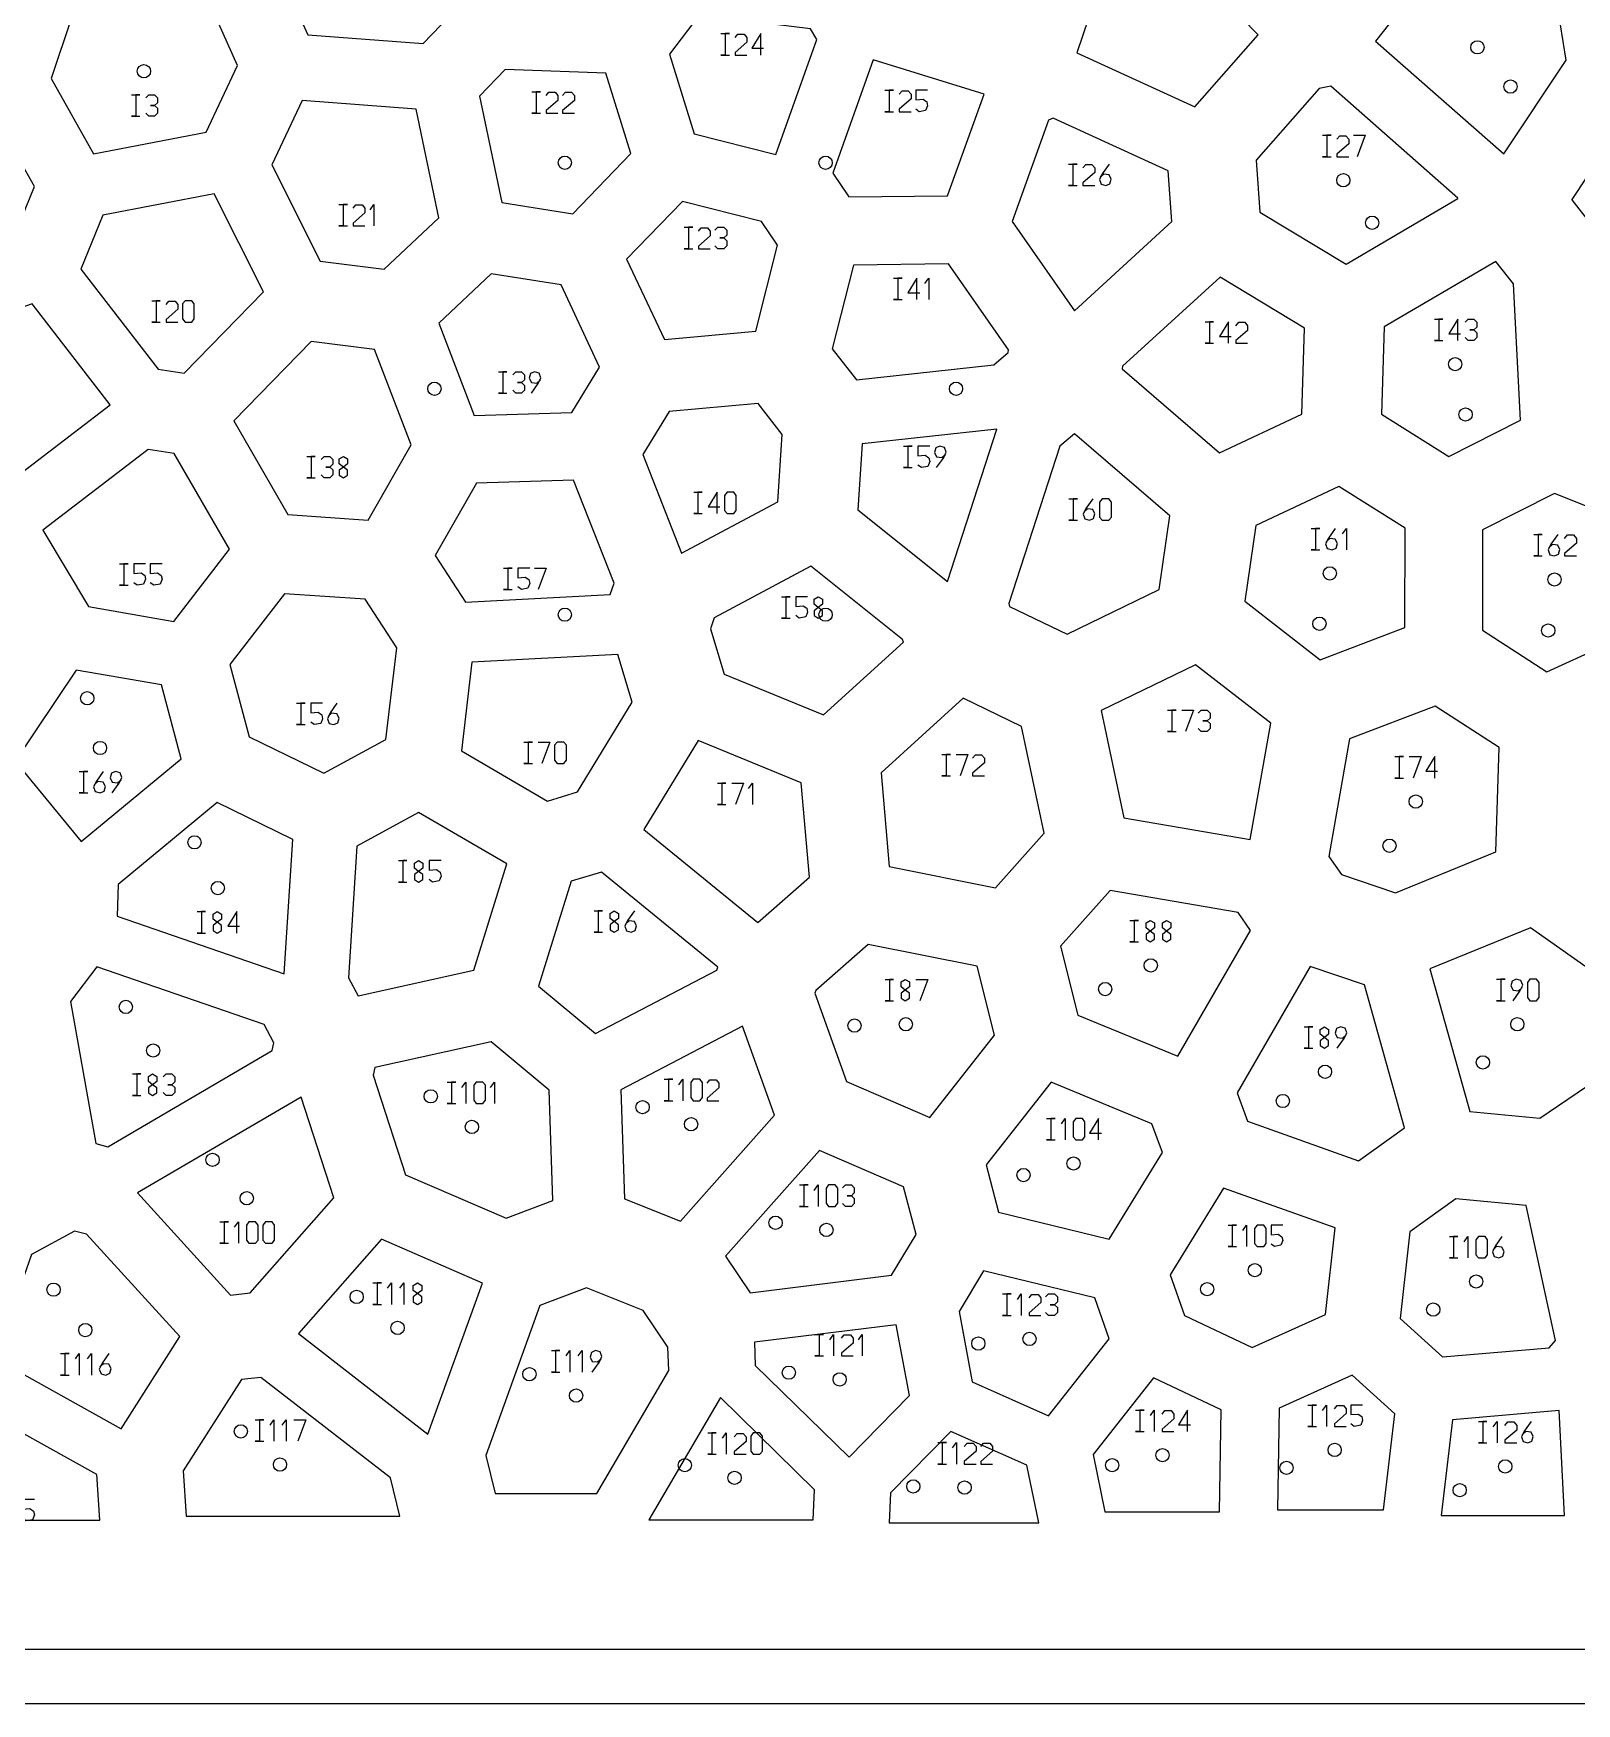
# Model space of a CAD drawing. Extents: x -13 to 2451, y -13 to 1232.
# Drawn here: x 1718.8 to 2079.5, y -12.7 to 377.5 of the extents above; entities that cross this region are included whole.
import ezdxf

# ---------------------------------------------------------------- set-up
doc = ezdxf.new("R2010")
doc.units = 0
for name, color, linetype in [('BOARDCUT', 7, 'CONTINUOUS'), ('OUTLINES', 7, 'CONTINUOUS'), ('PINHOLES', 7, 'CONTINUOUS'), ('STOCK', 7, 'CONTINUOUS')]:
    doc.layers.add(name, color=color, linetype=linetype)

msp = doc.modelspace()

# ---------------------------------------------------------------- linework, layer by layer
at = {"layer": 'BOARDCUT'}
msp.add_lwpolyline([(0, 0), (2438.4, 0), (2438.4, 1219.2), (0, 1219.2)], close=True, dxfattribs=at)
at = {"layer": 'OUTLINES'}
for points in [[(1816.165, 381.569), (1812.621, 413.453), (1800.892, 413.659), (1777.285, 389.731), (1782.904, 377.183), (1809.92, 375.124), (1816.165, 381.569)], [(1990.222, 360.333), (2005.05, 377.154), (1981.632, 401.109), (1971.274, 398.264), (1962.663, 372.932), (1990.222, 360.333)], [(2032.438, 375.712), (2062.46, 349.347), (2077.031, 371.261), (2075.657, 379.944), (2052.662, 395.587), (2047.91, 395.23), (2032.438, 375.712)], [(1752.27, 387.697), (1727.772, 381.347), (1722.961, 366.95), (1732.875, 349.37), (1759.185, 354.435), (1766.484, 369.955), (1760.781, 382.69), (1752.27, 387.697)], [(1901.91, 376.086), (1900.414, 378.555), (1874.405, 381.719), (1867.449, 372.603), (1873.245, 354.058), (1892.308, 349.222), (1901.91, 376.086)], [(1909.398, 339.276), (1932.453, 339.565), (1940.993, 363.287), (1915.063, 371.293), (1905.619, 344.875), (1909.398, 339.276)], [(1852.597, 368.169), (1829.062, 369.04), (1823.047, 362.833), (1828.243, 338.003), (1844.881, 335.373), (1858.465, 349.397), (1852.597, 368.169)], [(2051.734, 338.897), (2051.737, 339.028), (2022.015, 365.129), (2019.311, 364.588), (2004.562, 347.857), (2005.454, 335.756), (2025.589, 323.607), (2051.734, 338.897)], [(1713.817, 328.859), (1719.031, 341.699), (1709.041, 359.415), (1677.117, 355.936), (1672.813, 345.089), (1695.974, 322.644), (1713.817, 328.859)], [(1808.256, 359.815), (1781.608, 361.846), (1774.514, 346.763), (1785.855, 324.273), (1800.8, 322.405), (1813.576, 334.386), (1808.256, 359.815)], [(2126.659, 351.954), (2092.866, 360.554), (2078.338, 338.703), (2078.335, 338.571), (2082.477, 333.32), (2118.73, 323.541), (2126.659, 351.954)], [(1947.555, 333.538), (1962.126, 312.71), (1984.888, 333.528), (1984.012, 345.404), (1957.109, 357.703), (1956.068, 357.184), (1947.555, 333.538)], [(1735.027, 334.992), (1729.91, 322.391), (1747.92, 299.046), (1754.027, 298.089), (1772.587, 317.117), (1761.047, 340.002), (1735.027, 334.992)], [(1887.654, 307.917), (1892.732, 327.982), (1889.001, 333.511), (1870.487, 338.208), (1857.453, 324.752), (1866.275, 305.993), (1887.654, 307.917)], [(2060.608, 324.222), (2034.519, 308.965), (2033.893, 288.524), (2049.583, 278.684), (2066.354, 287.171), (2064.712, 319.02), (2060.608, 324.222)], [(1825.771, 321.303), (1813.518, 309.813), (1821.842, 288.211), (1844.665, 288.963), (1851.144, 299.516), (1842.113, 318.72), (1825.771, 321.303)], [(1943.255, 300.05), (1946.652, 302.938), (1946.725, 303.532), (1932.655, 323.642), (1910.465, 323.364), (1905.516, 303.809), (1911.14, 296.553), (1943.255, 300.05)], [(2015.899, 308.61), (1996.132, 320.537), (1973.365, 299.715), (1973.289, 299.099), (1996.032, 279.485), (2015.283, 288.501), (2015.899, 308.61)], [(1711.77, 271.59), (1736.714, 290.747), (1718.538, 314.308), (1700.865, 308.152), (1693.801, 290.154), (1707.538, 272.61), (1711.77, 271.59)], [(1765.607, 286.985), (1778.266, 265.114), (1797.075, 263.802), (1807.093, 281.343), (1798.493, 303.664), (1783.682, 305.515), (1765.607, 286.985)], [(1893.796, 283.8), (1888.178, 291.049), (1867.361, 289.175), (1861.199, 279.137), (1870.281, 256.089), (1892.764, 268.078), (1893.796, 283.8)], [(1932.42, 249.469), (1944, 285.061), (1912.476, 281.628), (1911.462, 266.182), (1932.42, 249.469)], [(1962.14, 283.954), (1958.697, 281.027), (1946.74, 244.276), (1946.964, 243.618), (1960.396, 237.174), (1981.907, 247.555), (1984.392, 264.763), (1962.14, 283.954)], [(1751.6, 240.112), (1764.659, 256.989), (1751.709, 279.364), (1745.625, 280.317), (1721.002, 261.406), (1731.673, 243.605), (1751.6, 240.112)], [(1822.327, 272.386), (1812.691, 255.513), (1819.782, 244.595), (1853.625, 246.411), (1854.501, 249.048), (1845.011, 273.133), (1822.327, 272.386)], [(2004.49, 262.543), (2001.933, 244.841), (2019.578, 231.148), (2039.357, 238.725), (2039.4, 261.874), (2023.865, 271.618), (2004.49, 262.543)], [(2074.288, 270.01), (2057.493, 261.51), (2057.449, 238.095), (2072.512, 228.356), (2086.694, 234.821), (2094.037, 262.175), (2074.288, 270.01)], [(1903.471, 218.261), (1922.158, 235.24), (1921.936, 235.893), (1900.484, 253), (1877.874, 240.943), (1877.03, 238.405), (1880.222, 227.769), (1903.471, 218.261)], [(1786.682, 204.665), (1801.195, 212.566), (1803.701, 233.914), (1796.32, 245.278), (1777.489, 246.591), (1764.708, 230.074), (1769.245, 213.194), (1786.682, 204.665)], [(1855.404, 232.407), (1821.286, 230.576), (1818.858, 209.899), (1838.955, 198.163), (1845.984, 200.282), (1858.748, 221.265), (1855.404, 232.407)], [(1748.723, 225.266), (1728.804, 228.759), (1714.55, 207.438), (1729.981, 188.685), (1753.357, 208.026), (1748.723, 225.266)], [(2007.976, 216.339), (1990.396, 229.981), (1968.35, 219.342), (1973.648, 194.249), (2003.182, 189.179), (2007.976, 216.339)], [(1943.68, 177.91), (1955.03, 190.677), (1949.768, 215.604), (1936.093, 222.164), (1916.901, 204.726), (1918.812, 182.872), (1943.68, 177.91)], [(2037.135, 176.73), (2060.56, 186.268), (2061.403, 210.642), (2046.381, 220.355), (2026.43, 212.712), (2021.576, 185.215), (2024.497, 180.98), (2037.135, 176.73)], [(1888.094, 169.792), (1900.185, 180.369), (1898.255, 202.438), (1874.144, 212.299), (1861.507, 191.525), (1888.094, 169.792)], [(1777.369, 157.82), (1779.421, 189.182), (1761.786, 197.808), (1738.64, 178.658), (1738.405, 171.274), (1777.369, 157.82)], [(1808.832, 195.484), (1794.424, 187.641), (1792.409, 156.854), (1794.69, 152.673), (1821.728, 158.665), (1829.432, 183.454), (1808.832, 195.484)], [(1844.45, 179.406), (1836.846, 154.939), (1850.182, 143.819), (1878.544, 158.639), (1878.731, 159.341), (1851.561, 181.55), (1844.45, 179.406)], [(2003.285, 167.873), (2000.363, 172.109), (1970.458, 177.242), (1958.888, 164.227), (1962.908, 148.151), (1986.257, 138.516), (2003.285, 167.873)], [(2054.534, 125.613), (2070.914, 124.03), (2081.78, 131.43), (2082.987, 158.478), (2068.712, 168.554), (2045.174, 158.97), (2054.534, 125.613)], [(1943.399, 143.426), (1939.361, 159.573), (1913.902, 164.653), (1901.644, 153.93), (1901.459, 153.234), (1908.848, 132.64), (1928.281, 124.198), (1943.399, 143.426)], [(1775.025, 141.691), (1772.696, 145.96), (1733.647, 159.444), (1727.485, 151.344), (1733.369, 118.112), (1736.158, 117.384), (1774.621, 139.882), (1775.025, 141.691)], [(2028.509, 114.133), (2039.287, 121.844), (2029.923, 155.215), (2017.22, 159.487), (2000.105, 129.981), (2002.522, 123.347), (2028.509, 114.133)], [(1856.934, 105.237), (1870.041, 99.983), (1892.036, 124.732), (1884.556, 145.581), (1856.071, 130.696), (1856.934, 105.237)], [(1829.263, 100.668), (1840.184, 104.825), (1839.311, 130.589), (1825.757, 141.891), (1798.633, 135.879), (1798.236, 134.101), (1805.778, 110.852), (1829.263, 100.668)], [(1781.359, 128.987), (1743.119, 106.619), (1764.89, 82.745), (1769.465, 83.28), (1788.99, 105.463), (1781.359, 128.987)], [(1980.234, 122.743), (1956.684, 132.461), (1941.502, 113.15), (1944.395, 102.137), (1970.249, 95.819), (1982.66, 116.085), (1980.234, 122.743)], [(1919.357, 87.373), (1925.101, 96.903), (1922.186, 107.998), (1902.523, 116.538), (1880.542, 91.803), (1886.31, 83.296), (1919.357, 87.373)], [(2020.765, 78.163), (2023.019, 98.452), (1996.934, 107.701), (1984.52, 87.43), (1987.843, 77.944), (2003.637, 70.472), (2020.765, 78.163)], [(2073.09, 70.412), (2074.518, 72.111), (2067.667, 103.66), (2051.267, 105.244), (2040.48, 97.527), (2038.232, 77.297), (2048.157, 68.273), (2073.09, 70.412)], [(1739.305, 51.528), (1753.02, 73.03), (1731.219, 96.938), (1728.441, 97.663), (1718.343, 92.228), (1709.799, 67.955), (1739.305, 51.528)], [(1811.014, 50.259), (1823.735, 85.531), (1800.141, 95.763), (1780.754, 73.736), (1811.014, 50.259)], [(1970.194, 72.533), (1966.855, 82.063), (1940.878, 88.411), (1935.149, 78.907), (1938.243, 62.455), (1956.038, 54.563), (1970.194, 72.533)], [(1826.755, 36.408), (1850.489, 36.408), (1867.301, 65.121), (1867.107, 70.567), (1861.281, 79.159), (1848.05, 84.462), (1837.156, 80.316), (1824.525, 45.294), (1826.755, 36.408)], [(1909.426, 44.886), (1923.521, 59.283), (1920.413, 75.812), (1887.299, 71.727), (1887.492, 66.324), (1909.426, 44.886)], [(1754.509, 31.073), (1804.468, 31.073), (1802.221, 40.027), (1771.947, 63.516), (1767.401, 62.984), (1753.796, 41.654), (1754.509, 31.073)], [(1969.239, 32.083), (1996.047, 32.083), (1996.4, 55.942), (1980.572, 63.43), (1966.45, 45.503), (1969.239, 32.083)], [(2009.58, 32.537), (2034.352, 32.537), (2036.983, 54.96), (2027.04, 64.001), (2009.931, 56.318), (2009.58, 32.537)], [(1862.641, 30.211), (1901.022, 30.211), (1901.355, 37.276), (1879.363, 58.772), (1862.641, 30.211)], [(1695.034, 30.175), (1734.309, 30.175), (1733.593, 40.803), (1704.194, 57.17), (1699.444, 54.331), (1695.034, 30.175)], [(2047.848, 31.275), (2076.651, 31.275), (2075.37, 55.764), (2050.471, 53.627), (2047.848, 31.275)], [(1918.795, 29.512), (1953.809, 29.512), (1951.008, 42.989), (1933.182, 50.894), (1919.127, 36.539), (1918.795, 29.512)]]:
    msp.add_lwpolyline(points, close=True, dxfattribs=at)
at = {"layer": 'PINHOLES'}
for centre in [(2056.287, 374.236), (1744.634, 368.654), (2064.034, 365.071), (1842.994, 347.278), (1903.954, 347.278), (2024.96, 343.183), (2031.701, 333.255), (2051.094, 300.216), (1812.514, 294.485), (1934.434, 294.485), (2053.535, 288.467), (2021.809, 251.334), (2074.312, 249.91), (1842.994, 241.692), (1903.954, 241.692), (2019.371, 239.585), (2072.857, 237.999), (1731.384, 222.169), (1734.37, 210.547), (2041.869, 198.029), (1756.439, 188.508), (2035.733, 187.716), (1761.899, 177.822), (1979.936, 159.765), (1969.29, 154.226), (1740.41, 150.052), (1910.711, 145.691), (1922.707, 146.002), (2065.622, 146.003), (1746.788, 139.887), (2057.577, 137.1), (2020.677, 134.915), (1811.658, 129.167), (2010.811, 128.084), (1861.185, 126.634), (1821.294, 122.014), (1872.502, 122.644), (1760.687, 114.322), (1961.891, 113.475), (1950.199, 110.772), (1768.658, 105.352), (1892.258, 99.63), (1904.141, 97.955), (2004.278, 88.566), (2056.013, 85.919), (1723.524, 84.003), (1794.35, 82.31), (1993.128, 84.131), (2045.977, 79.34), (1730.932, 74.563), (1803.919, 75.068), (1939.648, 71.412), (1951.599, 72.493), (1834.716, 64.246), (1895.346, 64.608), (1907.243, 63.037), (1845.63, 59.256), (1767.276, 50.891), (1982.692, 45.337), (2022.933, 46.554), (1776.429, 43.13), (1871.048, 43.005), (1970.921, 43.005), (2011.683, 42.376), (2062.796, 42.705), (1882.675, 40.035), (1924.449, 38.043), (1936.445, 37.771), (2052.151, 37.166)]:
    msp.add_circle(centre, 1.55, dxfattribs=at)
at = {"layer": 'STOCK'}
msp.add_lwpolyline([(-12.7, -12.7), (2451.1, -12.7), (2451.1, 1231.9), (-12.7, 1231.9)], close=True, dxfattribs=at)
at = {"layer": 'TEXT'}
for points in [[(1879.475, 377.436), (1881.475, 377.436), (1880.475, 377.436), (1880.475, 372.436), (1879.475, 372.436), (1881.475, 372.436)], [(1882.825, 376.536), (1883.475, 377.336), (1884.925, 377.336), (1885.575, 376.536), (1885.575, 375.436), (1882.825, 373.036), (1882.825, 372.436), (1885.575, 372.436)], [(1888.775, 372.436), (1888.775, 377.436), (1886.675, 374.036), (1889.425, 374.036)], [(1741.709, 363.154), (1743.709, 363.154), (1742.709, 363.154), (1742.709, 358.154), (1741.709, 358.154), (1743.709, 358.154)], [(1745.059, 362.454), (1745.759, 363.154), (1747.109, 363.154), (1747.809, 362.454), (1747.809, 361.304), (1747.109, 360.654), (1746.159, 360.654), (1747.109, 360.654), (1747.809, 360.004), (1747.809, 358.854), (1747.109, 358.154), (1745.759, 358.154), (1745.059, 358.854)], [(1835.293, 363.85), (1837.293, 363.85), (1836.293, 363.85), (1836.293, 358.85), (1835.293, 358.85), (1837.293, 358.85)], [(1838.643, 362.95), (1839.293, 363.75), (1840.743, 363.75), (1841.393, 362.95), (1841.393, 361.85), (1838.643, 359.45), (1838.643, 358.85), (1841.393, 358.85)], [(1842.493, 362.95), (1843.143, 363.75), (1844.593, 363.75), (1845.243, 362.95), (1845.243, 361.85), (1842.493, 359.45), (1842.493, 358.85), (1845.243, 358.85)], [(1917.83, 364.195), (1919.83, 364.195), (1918.83, 364.195), (1918.83, 359.195), (1917.83, 359.195), (1919.83, 359.195)], [(1921.18, 363.295), (1921.83, 364.095), (1923.28, 364.095), (1923.93, 363.295), (1923.93, 362.195), (1921.18, 359.795), (1921.18, 359.195), (1923.93, 359.195)], [(1927.78, 364.195), (1925.03, 364.195), (1925.03, 361.945), (1926.73, 362.095), (1927.58, 361.495), (1927.78, 360.595), (1927.33, 359.495), (1925.83, 359.195), (1925.03, 359.795)], [(2020.11, 353.683), (2022.11, 353.683), (2021.11, 353.683), (2021.11, 348.683), (2020.11, 348.683), (2022.11, 348.683)], [(2023.46, 352.783), (2024.11, 353.583), (2025.56, 353.583), (2026.21, 352.783), (2026.21, 351.683), (2023.46, 349.283), (2023.46, 348.683), (2026.21, 348.683)], [(2027.31, 353.683), (2030.06, 353.683), (2028.21, 348.683)], [(1960.753, 346.972), (1962.753, 346.972), (1961.753, 346.972), (1961.753, 341.972), (1960.753, 341.972), (1962.753, 341.972)], [(1964.103, 346.072), (1964.753, 346.872), (1966.203, 346.872), (1966.853, 346.072), (1966.853, 344.972), (1964.103, 342.572), (1964.103, 341.972), (1966.853, 341.972)], [(1970.203, 346.972), (1968.603, 344.722), (1967.953, 343.372), (1968.353, 342.272), (1969.453, 341.972), (1970.403, 342.372), (1970.703, 343.472), (1970.203, 344.472), (1968.953, 344.622), (1968.103, 343.872)], [(1790.193, 337.555), (1792.193, 337.555), (1791.193, 337.555), (1791.193, 332.555), (1790.193, 332.555), (1792.193, 332.555)], [(1793.543, 336.655), (1794.193, 337.455), (1795.643, 337.455), (1796.293, 336.655), (1796.293, 335.555), (1793.543, 333.155), (1793.543, 332.555), (1796.293, 332.555)], [(1797.493, 336.305), (1798.393, 337.555), (1798.393, 332.555)], [(1870.892, 332.197), (1872.892, 332.197), (1871.892, 332.197), (1871.892, 327.197), (1870.892, 327.197), (1872.892, 327.197)], [(1874.242, 331.297), (1874.892, 332.097), (1876.342, 332.097), (1876.992, 331.297), (1876.992, 330.197), (1874.242, 327.797), (1874.242, 327.197), (1876.992, 327.197)], [(1878.092, 331.497), (1878.792, 332.197), (1880.142, 332.197), (1880.842, 331.497), (1880.842, 330.347), (1880.142, 329.697), (1879.192, 329.697), (1880.142, 329.697), (1880.842, 329.047), (1880.842, 327.897), (1880.142, 327.197), (1878.792, 327.197), (1878.092, 327.897)], [(1919.849, 320.305), (1921.849, 320.305), (1920.849, 320.305), (1920.849, 315.305), (1919.849, 315.305), (1921.849, 315.305)], [(1925.299, 315.305), (1925.299, 320.305), (1923.199, 316.905), (1925.949, 316.905)], [(1927.149, 319.055), (1928.049, 320.305), (1928.049, 315.305)], [(1746.453, 315.049), (1748.453, 315.049), (1747.453, 315.049), (1747.453, 310.049), (1746.453, 310.049), (1748.453, 310.049)], [(1749.803, 314.149), (1750.453, 314.949), (1751.903, 314.949), (1752.553, 314.149), (1752.553, 313.049), (1749.803, 310.649), (1749.803, 310.049), (1752.553, 310.049)], [(1992.645, 310.112), (1994.645, 310.112), (1993.645, 310.112), (1993.645, 305.112), (1992.645, 305.112), (1994.645, 305.112)], [(1998.095, 305.112), (1998.095, 310.112), (1995.995, 306.712), (1998.745, 306.712)], [(1999.845, 309.212), (2000.495, 310.012), (2001.945, 310.012), (2002.595, 309.212), (2002.595, 308.112), (1999.845, 305.712), (1999.845, 305.112), (2002.595, 305.112)], [(2046.244, 310.716), (2048.244, 310.716), (2047.244, 310.716), (2047.244, 305.716), (2046.244, 305.716), (2048.244, 305.716)], [(2051.694, 305.716), (2051.694, 310.716), (2049.594, 307.316), (2052.344, 307.316)], [(2053.444, 310.016), (2054.144, 310.716), (2055.494, 310.716), (2056.194, 310.016), (2056.194, 308.866), (2055.494, 308.216), (2054.544, 308.216), (2055.494, 308.216), (2056.194, 307.566), (2056.194, 306.416), (2055.494, 305.716), (2054.144, 305.716), (2053.444, 306.416)], [(1827.479, 298.419), (1829.479, 298.419), (1828.479, 298.419), (1828.479, 293.419), (1827.479, 293.419), (1829.479, 293.419)], [(1830.829, 297.719), (1831.529, 298.419), (1832.879, 298.419), (1833.579, 297.719), (1833.579, 296.569), (1832.879, 295.919), (1831.929, 295.919), (1832.879, 295.919), (1833.579, 295.269), (1833.579, 294.119), (1832.879, 293.419), (1831.529, 293.419), (1830.829, 294.119)], [(1835.179, 293.419), (1836.779, 295.669), (1837.429, 297.019), (1837.029, 298.119), (1835.929, 298.419), (1834.979, 298.019), (1834.679, 296.919), (1835.179, 295.919), (1836.429, 295.769), (1837.279, 296.519)], [(1922.185, 281.046), (1924.185, 281.046), (1923.185, 281.046), (1923.185, 276.046), (1922.185, 276.046), (1924.185, 276.046)], [(1928.285, 281.046), (1925.535, 281.046), (1925.535, 278.796), (1927.235, 278.946), (1928.085, 278.346), (1928.285, 277.446), (1927.835, 276.346), (1926.335, 276.046), (1925.535, 276.646)], [(1929.885, 276.046), (1931.485, 278.296), (1932.135, 279.646), (1931.735, 280.746), (1930.635, 281.046), (1929.685, 280.646), (1929.385, 279.546), (1929.885, 278.546), (1931.135, 278.396), (1931.985, 279.146)], [(1782.691, 278.684), (1784.691, 278.684), (1783.691, 278.684), (1783.691, 273.684), (1782.691, 273.684), (1784.691, 273.684)], [(1786.041, 277.984), (1786.741, 278.684), (1788.091, 278.684), (1788.791, 277.984), (1788.791, 276.834), (1788.091, 276.184), (1787.141, 276.184), (1788.091, 276.184), (1788.791, 275.534), (1788.791, 274.384), (1788.091, 273.684), (1786.741, 273.684), (1786.041, 274.384)], [(1873.123, 270.303), (1875.123, 270.303), (1874.123, 270.303), (1874.123, 265.303), (1873.123, 265.303), (1875.123, 265.303)], [(1878.573, 265.303), (1878.573, 270.303), (1876.473, 266.903), (1879.223, 266.903)], [(1960.79, 268.747), (1962.79, 268.747), (1961.79, 268.747), (1961.79, 263.747), (1960.79, 263.747), (1962.79, 263.747)], [(1966.39, 268.747), (1964.79, 266.497), (1964.14, 265.147), (1964.54, 264.047), (1965.64, 263.747), (1966.59, 264.147), (1966.89, 265.247), (1966.39, 266.247), (1965.14, 266.397), (1964.29, 265.647)], [(2017.459, 261.834), (2019.459, 261.834), (2018.459, 261.834), (2018.459, 256.834), (2017.459, 256.834), (2019.459, 256.834)], [(2023.059, 261.834), (2021.459, 259.584), (2020.809, 258.234), (2021.209, 257.134), (2022.309, 256.834), (2023.259, 257.234), (2023.559, 258.334), (2023.059, 259.334), (2021.809, 259.484), (2020.959, 258.734)], [(2024.759, 260.584), (2025.659, 261.834), (2025.659, 256.834)], [(2069.462, 260.41), (2071.462, 260.41), (2070.462, 260.41), (2070.462, 255.41), (2069.462, 255.41), (2071.462, 255.41)], [(2075.062, 260.41), (2073.462, 258.16), (2072.812, 256.81), (2073.212, 255.71), (2074.312, 255.41), (2075.262, 255.81), (2075.562, 256.91), (2075.062, 257.91), (2073.812, 258.06), (2072.962, 257.31)], [(2076.662, 259.51), (2077.312, 260.31), (2078.762, 260.31), (2079.412, 259.51), (2079.412, 258.41), (2076.662, 256.01), (2076.662, 255.41), (2079.412, 255.41)], [(1738.908, 253.559), (1740.908, 253.559), (1739.908, 253.559), (1739.908, 248.559), (1738.908, 248.559), (1740.908, 248.559)], [(1745.008, 253.559), (1742.258, 253.559), (1742.258, 251.309), (1743.958, 251.459), (1744.808, 250.859), (1745.008, 249.959), (1744.558, 248.859), (1743.058, 248.559), (1742.258, 249.159)], [(1748.858, 253.559), (1746.108, 253.559), (1746.108, 251.309), (1747.808, 251.459), (1748.658, 250.859), (1748.858, 249.959), (1748.408, 248.859), (1746.908, 248.559), (1746.108, 249.159)], [(1828.692, 252.585), (1830.692, 252.585), (1829.692, 252.585), (1829.692, 247.585), (1828.692, 247.585), (1830.692, 247.585)], [(1834.792, 252.585), (1832.042, 252.585), (1832.042, 250.335), (1833.742, 250.485), (1834.592, 249.885), (1834.792, 248.985), (1834.342, 247.885), (1832.842, 247.585), (1832.042, 248.185)], [(1835.892, 252.585), (1838.642, 252.585), (1836.792, 247.585)], [(1893.655, 245.878), (1895.655, 245.878), (1894.655, 245.878), (1894.655, 240.878), (1893.655, 240.878), (1895.655, 240.878)], [(1899.755, 245.878), (1897.005, 245.878), (1897.005, 243.628), (1898.705, 243.778), (1899.555, 243.178), (1899.755, 242.278), (1899.305, 241.178), (1897.805, 240.878), (1897.005, 241.478)], [(1780.302, 220.999), (1782.302, 220.999), (1781.302, 220.999), (1781.302, 215.999), (1780.302, 215.999), (1782.302, 215.999)], [(1786.402, 220.999), (1783.652, 220.999), (1783.652, 218.749), (1785.352, 218.899), (1786.202, 218.299), (1786.402, 217.399), (1785.952, 216.299), (1784.452, 215.999), (1783.652, 216.599)], [(1789.752, 220.999), (1788.152, 218.749), (1787.502, 217.399), (1787.902, 216.299), (1789.002, 215.999), (1789.952, 216.399), (1790.252, 217.499), (1789.752, 218.499), (1788.502, 218.649), (1787.652, 217.899)], [(1983.848, 219.387), (1985.848, 219.387), (1984.848, 219.387), (1984.848, 214.387), (1983.848, 214.387), (1985.848, 214.387)], [(1987.198, 219.387), (1989.948, 219.387), (1988.098, 214.387)], [(1991.048, 218.687), (1991.748, 219.387), (1993.098, 219.387), (1993.798, 218.687), (1993.798, 217.537), (1993.098, 216.887), (1992.148, 216.887), (1993.098, 216.887), (1993.798, 216.237), (1993.798, 215.087), (1993.098, 214.387), (1991.748, 214.387), (1991.048, 215.087)], [(1833.416, 211.923), (1835.416, 211.923), (1834.416, 211.923), (1834.416, 206.923), (1833.416, 206.923), (1835.416, 206.923)], [(1836.766, 211.923), (1839.516, 211.923), (1837.666, 206.923)], [(1931.114, 209.05), (1933.114, 209.05), (1932.114, 209.05), (1932.114, 204.05), (1931.114, 204.05), (1933.114, 204.05)], [(1934.464, 209.05), (1937.214, 209.05), (1935.364, 204.05)], [(1938.314, 208.15), (1938.964, 208.95), (1940.414, 208.95), (1941.064, 208.15), (1941.064, 207.05), (1938.314, 204.65), (1938.314, 204.05), (1941.064, 204.05)], [(2037.019, 208.529), (2039.019, 208.529), (2038.019, 208.529), (2038.019, 203.529), (2037.019, 203.529), (2039.019, 203.529)], [(2040.369, 208.529), (2043.119, 208.529), (2041.269, 203.529)], [(2046.319, 203.529), (2046.319, 208.529), (2044.219, 205.129), (2046.969, 205.129)], [(1729.52, 205.047), (1731.52, 205.047), (1730.52, 205.047), (1730.52, 200.047), (1729.52, 200.047), (1731.52, 200.047)], [(1735.12, 205.047), (1733.52, 202.797), (1732.87, 201.447), (1733.27, 200.347), (1734.37, 200.047), (1735.32, 200.447), (1735.62, 201.547), (1735.12, 202.547), (1733.87, 202.697), (1733.02, 201.947)], [(1737.22, 200.047), (1738.82, 202.297), (1739.47, 203.647), (1739.07, 204.747), (1737.97, 205.047), (1737.02, 204.647), (1736.72, 203.547), (1737.22, 202.547), (1738.47, 202.397), (1739.32, 203.147)], [(1878.666, 202.313), (1880.666, 202.313), (1879.666, 202.313), (1879.666, 197.313), (1878.666, 197.313), (1880.666, 197.313)], [(1882.016, 202.313), (1884.766, 202.313), (1882.916, 197.313)], [(1885.966, 201.063), (1886.866, 202.313), (1886.866, 197.313)], [(1804.113, 184.229), (1806.113, 184.229), (1805.113, 184.229), (1805.113, 179.229), (1804.113, 179.229), (1806.113, 179.229)], [(1814.063, 184.229), (1811.313, 184.229), (1811.313, 181.979), (1813.013, 182.129), (1813.863, 181.529), (1814.063, 180.629), (1813.613, 179.529), (1812.113, 179.229), (1811.313, 179.829)], [(1757.049, 172.322), (1759.049, 172.322), (1758.049, 172.322), (1758.049, 167.322), (1757.049, 167.322), (1759.049, 167.322)], [(1766.349, 167.322), (1766.349, 172.322), (1764.249, 168.922), (1766.999, 168.922)], [(1849.826, 172.497), (1851.826, 172.497), (1850.826, 172.497), (1850.826, 167.497), (1849.826, 167.497), (1851.826, 167.497)], [(1859.276, 172.497), (1857.676, 170.247), (1857.026, 168.897), (1857.426, 167.797), (1858.526, 167.497), (1859.476, 167.897), (1859.776, 168.997), (1859.276, 169.997), (1858.026, 170.147), (1857.176, 169.397)], [(1975.086, 170.265), (1977.086, 170.265), (1976.086, 170.265), (1976.086, 165.265), (1975.086, 165.265), (1977.086, 165.265)], [(1917.857, 156.502), (1919.857, 156.502), (1918.857, 156.502), (1918.857, 151.502), (1917.857, 151.502), (1919.857, 151.502)], [(1925.057, 156.502), (1927.807, 156.502), (1925.957, 151.502)], [(2060.772, 156.503), (2062.772, 156.503), (2061.772, 156.503), (2061.772, 151.503), (2060.772, 151.503), (2062.772, 151.503)], [(2064.622, 151.503), (2066.222, 153.753), (2066.872, 155.103), (2066.472, 156.203), (2065.372, 156.503), (2064.422, 156.103), (2064.122, 155.003), (2064.622, 154.003), (2065.872, 153.853), (2066.722, 154.603)], [(2015.827, 145.415), (2017.827, 145.415), (2016.827, 145.415), (2016.827, 140.415), (2015.827, 140.415), (2017.827, 140.415)], [(2023.527, 140.415), (2025.127, 142.665), (2025.777, 144.015), (2025.377, 145.115), (2024.277, 145.415), (2023.327, 145.015), (2023.027, 143.915), (2023.527, 142.915), (2024.777, 142.765), (2025.627, 143.515)], [(1741.938, 134.387), (1743.938, 134.387), (1742.938, 134.387), (1742.938, 129.387), (1741.938, 129.387), (1743.938, 129.387)], [(1749.138, 133.687), (1749.838, 134.387), (1751.188, 134.387), (1751.888, 133.687), (1751.888, 132.537), (1751.188, 131.887), (1750.238, 131.887), (1751.188, 131.887), (1751.888, 131.237), (1751.888, 130.087), (1751.188, 129.387), (1749.838, 129.387), (1749.138, 130.087)], [(1866.227, 133.144), (1868.227, 133.144), (1867.227, 133.144), (1867.227, 128.144), (1866.227, 128.144), (1868.227, 128.144)], [(1869.677, 131.894), (1870.577, 133.144), (1870.577, 128.144)], [(1876.277, 132.244), (1876.927, 133.044), (1878.377, 133.044), (1879.027, 132.244), (1879.027, 131.144), (1876.277, 128.744), (1876.277, 128.144), (1879.027, 128.144)], [(1815.519, 132.514), (1817.519, 132.514), (1816.519, 132.514), (1816.519, 127.514), (1815.519, 127.514), (1817.519, 127.514)], [(1818.969, 131.264), (1819.869, 132.514), (1819.869, 127.514)], [(1825.669, 131.264), (1826.569, 132.514), (1826.569, 127.514)], [(1955.616, 123.975), (1957.616, 123.975), (1956.616, 123.975), (1956.616, 118.975), (1955.616, 118.975), (1957.616, 118.975)], [(1959.066, 122.725), (1959.966, 123.975), (1959.966, 118.975)], [(1967.766, 118.975), (1967.766, 123.975), (1965.666, 120.575), (1968.416, 120.575)], [(1897.866, 108.455), (1899.866, 108.455), (1898.866, 108.455), (1898.866, 103.455), (1897.866, 103.455), (1899.866, 103.455)], [(1901.316, 107.205), (1902.216, 108.455), (1902.216, 103.455)], [(1907.916, 107.755), (1908.616, 108.455), (1909.966, 108.455), (1910.666, 107.755), (1910.666, 106.605), (1909.966, 105.955), (1909.016, 105.955), (1909.966, 105.955), (1910.666, 105.305), (1910.666, 104.155), (1909.966, 103.455), (1908.616, 103.455), (1907.916, 104.155)], [(1762.383, 99.852), (1764.383, 99.852), (1763.383, 99.852), (1763.383, 94.852), (1762.383, 94.852), (1764.383, 94.852)], [(1765.833, 98.602), (1766.733, 99.852), (1766.733, 94.852)], [(1998.003, 99.066), (2000.003, 99.066), (1999.003, 99.066), (1999.003, 94.066), (1998.003, 94.066), (2000.003, 94.066)], [(2001.453, 97.816), (2002.353, 99.066), (2002.353, 94.066)], [(2010.803, 99.066), (2008.053, 99.066), (2008.053, 96.816), (2009.753, 96.966), (2010.603, 96.366), (2010.803, 95.466), (2010.353, 94.366), (2008.853, 94.066), (2008.053, 94.666)], [(2049.738, 96.419), (2051.738, 96.419), (2050.738, 96.419), (2050.738, 91.419), (2049.738, 91.419), (2051.738, 91.419)], [(2053.188, 95.169), (2054.088, 96.419), (2054.088, 91.419)], [(2062.038, 96.419), (2060.438, 94.169), (2059.788, 92.819), (2060.188, 91.719), (2061.288, 91.419), (2062.238, 91.819), (2062.538, 92.919), (2062.038, 93.919), (2060.788, 94.069), (2059.938, 93.319)], [(1798.144, 85.568), (1800.144, 85.568), (1799.144, 85.568), (1799.144, 80.568), (1798.144, 80.568), (1800.144, 80.568)], [(1801.594, 84.318), (1802.494, 85.568), (1802.494, 80.568)], [(1804.444, 84.318), (1805.344, 85.568), (1805.344, 80.568)], [(1945.324, 82.993), (1947.324, 82.993), (1946.324, 82.993), (1946.324, 77.993), (1945.324, 77.993), (1947.324, 77.993)], [(1948.774, 81.743), (1949.674, 82.993), (1949.674, 77.993)], [(1951.524, 82.093), (1952.174, 82.893), (1953.624, 82.893), (1954.274, 82.093), (1954.274, 80.993), (1951.524, 78.593), (1951.524, 77.993), (1954.274, 77.993)], [(1955.374, 82.293), (1956.074, 82.993), (1957.424, 82.993), (1958.124, 82.293), (1958.124, 81.143), (1957.424, 80.493), (1956.474, 80.493), (1957.424, 80.493), (1958.124, 79.843), (1958.124, 78.693), (1957.424, 77.993), (1956.074, 77.993), (1955.374, 78.693)], [(1901.468, 73.537), (1903.468, 73.537), (1902.468, 73.537), (1902.468, 68.537), (1901.468, 68.537), (1903.468, 68.537)], [(1904.918, 72.287), (1905.818, 73.537), (1905.818, 68.537)], [(1907.668, 72.637), (1908.318, 73.437), (1909.768, 73.437), (1910.418, 72.637), (1910.418, 71.537), (1907.668, 69.137), (1907.668, 68.537), (1910.418, 68.537)], [(1911.618, 72.287), (1912.518, 73.537), (1912.518, 68.537)], [(1725.157, 69.063), (1727.157, 69.063), (1726.157, 69.063), (1726.157, 64.063), (1725.157, 64.063), (1727.157, 64.063)], [(1728.607, 67.813), (1729.507, 69.063), (1729.507, 64.063)], [(1731.457, 67.813), (1732.357, 69.063), (1732.357, 64.063)], [(1736.457, 69.063), (1734.857, 66.813), (1734.207, 65.463), (1734.607, 64.363), (1735.707, 64.063), (1736.657, 64.463), (1736.957, 65.563), (1736.457, 66.563), (1735.207, 66.713), (1734.357, 65.963)], [(1839.855, 69.756), (1841.855, 69.756), (1840.855, 69.756), (1840.855, 64.756), (1839.855, 64.756), (1841.855, 64.756)], [(1843.305, 68.506), (1844.205, 69.756), (1844.205, 64.756)], [(1846.155, 68.506), (1847.055, 69.756), (1847.055, 64.756)], [(1849.405, 64.756), (1851.005, 67.006), (1851.655, 68.356), (1851.255, 69.456), (1850.155, 69.756), (1849.205, 69.356), (1848.905, 68.256), (1849.405, 67.256), (1850.655, 67.106), (1851.505, 67.856)], [(1976.417, 55.837), (1978.417, 55.837), (1977.417, 55.837), (1977.417, 50.837), (1976.417, 50.837), (1978.417, 50.837)], [(1979.867, 54.587), (1980.767, 55.837), (1980.767, 50.837)], [(1982.617, 54.937), (1983.267, 55.737), (1984.717, 55.737), (1985.367, 54.937), (1985.367, 53.837), (1982.617, 51.437), (1982.617, 50.837), (1985.367, 50.837)], [(1988.567, 50.837), (1988.567, 55.837), (1986.467, 52.437), (1989.217, 52.437)], [(2016.658, 57.054), (2018.658, 57.054), (2017.658, 57.054), (2017.658, 52.054), (2016.658, 52.054), (2018.658, 52.054)], [(2020.108, 55.804), (2021.008, 57.054), (2021.008, 52.054)], [(2022.858, 56.154), (2023.508, 56.954), (2024.958, 56.954), (2025.608, 56.154), (2025.608, 55.054), (2022.858, 52.654), (2022.858, 52.054), (2025.608, 52.054)], [(2029.458, 57.054), (2026.708, 57.054), (2026.708, 54.804), (2028.408, 54.954), (2029.258, 54.354), (2029.458, 53.454), (2029.008, 52.354), (2027.508, 52.054), (2026.708, 52.654)], [(1770.654, 53.63), (1772.654, 53.63), (1771.654, 53.63), (1771.654, 48.63), (1770.654, 48.63), (1772.654, 48.63)], [(1774.104, 52.38), (1775.004, 53.63), (1775.004, 48.63)], [(1776.954, 52.38), (1777.854, 53.63), (1777.854, 48.63)], [(1779.704, 53.63), (1782.454, 53.63), (1780.604, 48.63)], [(2056.521, 53.205), (2058.521, 53.205), (2057.521, 53.205), (2057.521, 48.205), (2056.521, 48.205), (2058.521, 48.205)], [(2059.971, 51.955), (2060.871, 53.205), (2060.871, 48.205)], [(2062.721, 52.305), (2063.371, 53.105), (2064.821, 53.105), (2065.471, 52.305), (2065.471, 51.205), (2062.721, 48.805), (2062.721, 48.205), (2065.471, 48.205)], [(2068.821, 53.205), (2067.221, 50.955), (2066.571, 49.605), (2066.971, 48.505), (2068.071, 48.205), (2069.021, 48.605), (2069.321, 49.705), (2068.821, 50.705), (2067.571, 50.855), (2066.721, 50.105)], [(1876.4, 50.535), (1878.4, 50.535), (1877.4, 50.535), (1877.4, 45.535), (1876.4, 45.535), (1878.4, 45.535)], [(1879.85, 49.285), (1880.75, 50.535), (1880.75, 45.535)], [(1882.6, 49.635), (1883.25, 50.435), (1884.7, 50.435), (1885.35, 49.635), (1885.35, 48.535), (1882.6, 46.135), (1882.6, 45.535), (1885.35, 45.535)], [(1930.17, 48.271), (1932.17, 48.271), (1931.17, 48.271), (1931.17, 43.271), (1930.17, 43.271), (1932.17, 43.271)], [(1933.62, 47.021), (1934.52, 48.271), (1934.52, 43.271)], [(1936.37, 47.371), (1937.02, 48.171), (1938.47, 48.171), (1939.12, 47.371), (1939.12, 46.271), (1936.37, 43.871), (1936.37, 43.271), (1939.12, 43.271)], [(1940.22, 47.371), (1940.87, 48.171), (1942.32, 48.171), (1942.97, 47.371), (1942.97, 46.271), (1940.22, 43.871), (1940.22, 43.271), (1942.97, 43.271)], [(1719.034, 34.964), (1716.284, 34.964), (1716.284, 32.714), (1717.984, 32.864), (1718.834, 32.264), (1719.034, 31.364), (1718.584, 30.264), (1717.084, 29.964), (1716.284, 30.564)]]:
    msp.add_lwpolyline(points, dxfattribs=at)
for points in [[(1754.253, 310.049), (1755.803, 310.049), (1756.403, 310.799), (1756.403, 314.299), (1755.803, 315.049), (1754.253, 315.049), (1753.653, 314.299), (1753.653, 310.799)], [(1791.266, 276.184), (1790.291, 276.934), (1790.291, 278.084), (1791.266, 278.684), (1792.241, 278.084), (1792.241, 276.934), (1791.266, 276.184), (1790.291, 275.434), (1790.291, 274.284), (1791.266, 273.684), (1792.241, 274.284), (1792.241, 275.434)], [(1880.923, 265.303), (1882.473, 265.303), (1883.073, 266.053), (1883.073, 269.553), (1882.473, 270.303), (1880.923, 270.303), (1880.323, 269.553), (1880.323, 266.053)], [(1968.59, 263.747), (1970.14, 263.747), (1970.74, 264.497), (1970.74, 267.997), (1970.14, 268.747), (1968.59, 268.747), (1967.99, 267.997), (1967.99, 264.497)], [(1902.23, 243.378), (1901.255, 244.128), (1901.255, 245.278), (1902.23, 245.878), (1903.205, 245.278), (1903.205, 244.128), (1902.23, 243.378), (1901.255, 242.628), (1901.255, 241.478), (1902.23, 240.878), (1903.205, 241.478), (1903.205, 242.628)], [(1841.216, 206.923), (1842.766, 206.923), (1843.366, 207.673), (1843.366, 211.173), (1842.766, 211.923), (1841.216, 211.923), (1840.616, 211.173), (1840.616, 207.673)], [(1808.838, 181.729), (1807.863, 182.479), (1807.863, 183.629), (1808.838, 184.229), (1809.813, 183.629), (1809.813, 182.479), (1808.838, 181.729), (1807.863, 180.979), (1807.863, 179.829), (1808.838, 179.229), (1809.813, 179.829), (1809.813, 180.979)], [(1761.774, 169.822), (1760.799, 170.572), (1760.799, 171.722), (1761.774, 172.322), (1762.749, 171.722), (1762.749, 170.572), (1761.774, 169.822), (1760.799, 169.072), (1760.799, 167.922), (1761.774, 167.322), (1762.749, 167.922), (1762.749, 169.072)], [(1854.551, 169.997), (1853.576, 170.747), (1853.576, 171.897), (1854.551, 172.497), (1855.526, 171.897), (1855.526, 170.747), (1854.551, 169.997), (1853.576, 169.247), (1853.576, 168.097), (1854.551, 167.497), (1855.526, 168.097), (1855.526, 169.247)], [(1979.811, 167.765), (1978.836, 168.515), (1978.836, 169.665), (1979.811, 170.265), (1980.786, 169.665), (1980.786, 168.515), (1979.811, 167.765), (1978.836, 167.015), (1978.836, 165.865), (1979.811, 165.265), (1980.786, 165.865), (1980.786, 167.015)], [(1983.661, 167.765), (1982.686, 168.515), (1982.686, 169.665), (1983.661, 170.265), (1984.636, 169.665), (1984.636, 168.515), (1983.661, 167.765), (1982.686, 167.015), (1982.686, 165.865), (1983.661, 165.265), (1984.636, 165.865), (1984.636, 167.015)], [(1922.582, 154.002), (1921.607, 154.752), (1921.607, 155.902), (1922.582, 156.502), (1923.557, 155.902), (1923.557, 154.752), (1922.582, 154.002), (1921.607, 153.252), (1921.607, 152.102), (1922.582, 151.502), (1923.557, 152.102), (1923.557, 153.252)], [(2068.572, 151.503), (2070.122, 151.503), (2070.722, 152.253), (2070.722, 155.753), (2070.122, 156.503), (2068.572, 156.503), (2067.972, 155.753), (2067.972, 152.253)], [(2020.552, 142.915), (2019.577, 143.665), (2019.577, 144.815), (2020.552, 145.415), (2021.527, 144.815), (2021.527, 143.665), (2020.552, 142.915), (2019.577, 142.165), (2019.577, 141.015), (2020.552, 140.415), (2021.527, 141.015), (2021.527, 142.165)], [(1746.663, 131.887), (1745.688, 132.637), (1745.688, 133.787), (1746.663, 134.387), (1747.638, 133.787), (1747.638, 132.637), (1746.663, 131.887), (1745.688, 131.137), (1745.688, 129.987), (1746.663, 129.387), (1747.638, 129.987), (1747.638, 131.137)], [(1873.027, 128.144), (1874.577, 128.144), (1875.177, 128.894), (1875.177, 132.394), (1874.577, 133.144), (1873.027, 133.144), (1872.427, 132.394), (1872.427, 128.894)], [(1822.319, 127.514), (1823.869, 127.514), (1824.469, 128.264), (1824.469, 131.764), (1823.869, 132.514), (1822.319, 132.514), (1821.719, 131.764), (1821.719, 128.264)], [(1962.416, 118.975), (1963.966, 118.975), (1964.566, 119.725), (1964.566, 123.225), (1963.966, 123.975), (1962.416, 123.975), (1961.816, 123.225), (1961.816, 119.725)], [(1904.666, 103.455), (1906.216, 103.455), (1906.816, 104.205), (1906.816, 107.705), (1906.216, 108.455), (1904.666, 108.455), (1904.066, 107.705), (1904.066, 104.205)], [(1769.183, 94.852), (1770.733, 94.852), (1771.333, 95.602), (1771.333, 99.102), (1770.733, 99.852), (1769.183, 99.852), (1768.583, 99.102), (1768.583, 95.602)], [(1773.033, 94.852), (1774.583, 94.852), (1775.183, 95.602), (1775.183, 99.102), (1774.583, 99.852), (1773.033, 99.852), (1772.433, 99.102), (1772.433, 95.602)], [(2004.803, 94.066), (2006.353, 94.066), (2006.953, 94.816), (2006.953, 98.316), (2006.353, 99.066), (2004.803, 99.066), (2004.203, 98.316), (2004.203, 94.816)], [(2056.538, 91.419), (2058.088, 91.419), (2058.688, 92.169), (2058.688, 95.669), (2058.088, 96.419), (2056.538, 96.419), (2055.938, 95.669), (2055.938, 92.169)], [(1808.569, 83.068), (1807.594, 83.818), (1807.594, 84.968), (1808.569, 85.568), (1809.544, 84.968), (1809.544, 83.818), (1808.569, 83.068), (1807.594, 82.318), (1807.594, 81.168), (1808.569, 80.568), (1809.544, 81.168), (1809.544, 82.318)], [(1887.05, 45.535), (1888.6, 45.535), (1889.2, 46.285), (1889.2, 49.785), (1888.6, 50.535), (1887.05, 50.535), (1886.45, 49.785), (1886.45, 46.285)]]:
    msp.add_lwpolyline(points, close=True, dxfattribs=at)

doc.saveas('drawing.dxf')
